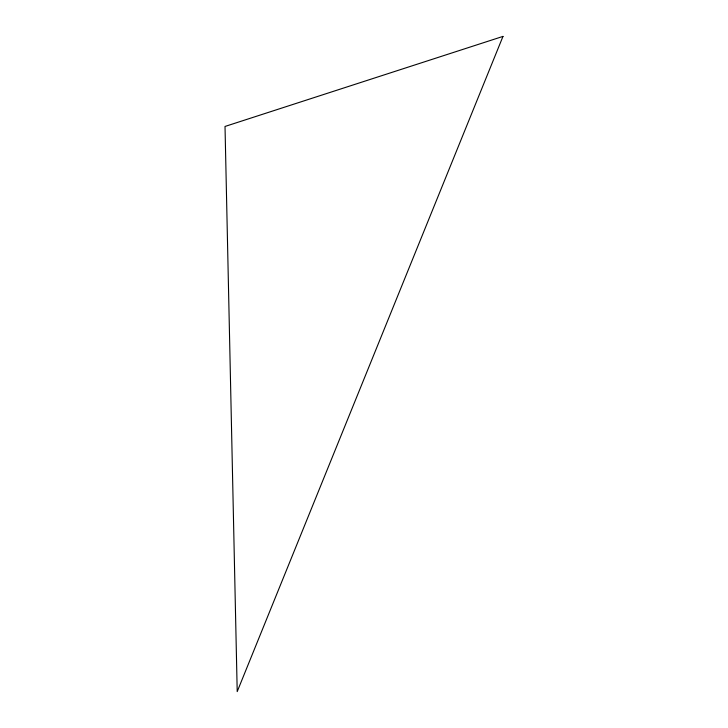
<?xml version="1.0" encoding="UTF-8"?>
<svg xmlns="http://www.w3.org/2000/svg" width="728" height="728" viewBox="0 0 728 728"><rect width="100%" height="100%" fill="white"/><g stroke="black" fill="none" stroke-linecap="round" stroke-linejoin="round"><path stroke-width="1.09" d="M502.984 36.4L237.21 691.6L225.016 126.454L502.984 36.4"/></g></svg>
